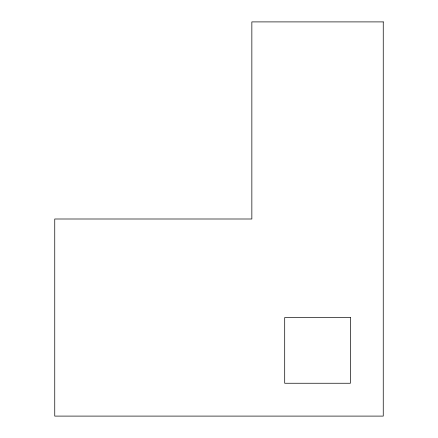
<?xml version="1.0" encoding="UTF-8"?>
<svg xmlns="http://www.w3.org/2000/svg" width="438" height="438" viewBox="0 0 438 438"><rect width="100%" height="100%" fill="white"/><g stroke="black" fill="none" stroke-linecap="round" stroke-linejoin="round"><path stroke-width="0.66" d="M383.25 21.9L251.85 21.9L251.85 219L54.75 219L54.75 416.1L383.25 416.1L383.25 21.9M350.4 317.55L284.7 317.55L284.7 383.25L350.4 383.25L350.4 317.55"/></g></svg>
